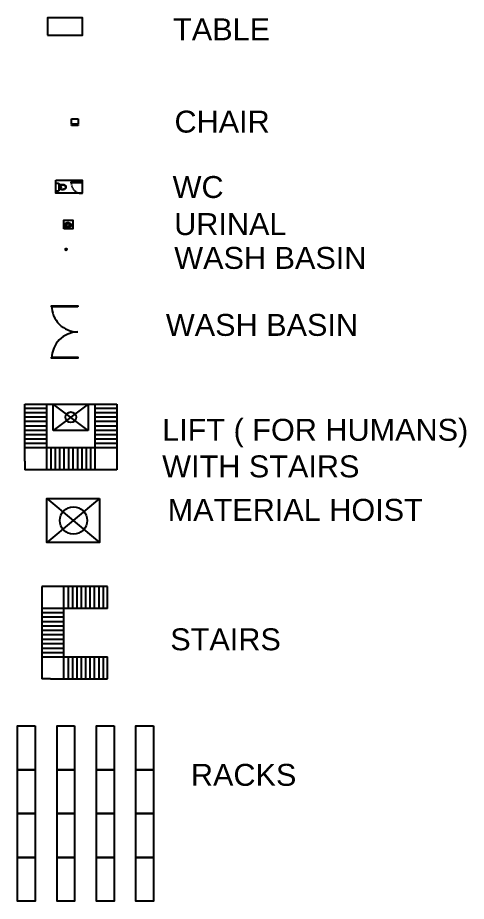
# Model space of a CAD drawing. Header units: feet. Extents: x 200 to 992, y 45 to 257.
# Drawn here: x 473.3 to 575.7, y 55.7 to 257.1 of the extents above; entities that cross this region are included whole.
import ezdxf

# ---------------------------------------------------------------- set-up
doc = ezdxf.new("R2010")
doc.units = ezdxf.units.FT
doc.header["$MEASUREMENT"] = 0
doc.linetypes.add('DASHED', pattern=[0.75, 0.5, -0.25])
for name, color, linetype in [('0-APARATOS', 4, 'Continuous'), ('Cotas', 253, 'Continuous'), ('OP-MOB-FIJO', 3, 'Continuous'), ('prep side', 220, 'Continuous'), ('shank', 77, 'Continuous'), ('windows', 241, 'Continuous')]:
    doc.layers.add(name, color=color, linetype=linetype)
doc.styles.get("Standard").update_dxf_attribs({"font": 'arial.ttf'})

# ---------------------------------------------------------------- blocks, each defined once
blk = doc.blocks.new('chair2')
at = {"layer": 'shank', "linetype": 'ByBlock'}
for p, q in [((-284.51, 200.92), (-284.51, 202.42)), ((-284.51, 202.42), (-284.35, 202.42)), ((-284.46, 200.92), (-284.46, 202.42)), ((-284.35, 200.92), (-284.35, 202.42)), ((-284.25, 201.87), (-284.35, 201.87)), ((-284.25, 201.47), (-284.35, 201.47)), ((-284.25, 202.42), (-283.01, 202.42)), ((-284.25, 200.92), (-284.25, 202.42)), ((-283.01, 202.42), (-283.01, 200.92)), ((-284.35, 200.92), (-284.51, 200.92)), ((-283.01, 200.92), (-284.25, 200.92))]:
    blk.add_line(p, q, dxfattribs=at)
blk = doc.blocks.new('*U2128')
at = {"layer": 'prep side', "linetype": 'ByBlock'}
blk.add_lwpolyline([(-1, 1), (1, 1), (1, -1), (-1, -1)], close=True, dxfattribs=at)
blk = doc.blocks.new('*U2130')
at = {"layer": '0-APARATOS', "color": 0, "linetype": 'ByBlock', "lineweight": -2, "transparency": 16777216}
blk.add_blockref('*U2128', (0, 0), dxfattribs=at)
blk = doc.blocks.new('AS3')
for p, q in [((-0.161, 0.16), (-0.148, 0.148)), ((-0.161, 0.16), (-0.161, 0.16)), ((-0.093, 0.03), (0.093, 0.03)), ((-0.093, 0.03), (0.093, 0.03)), ((0.161, 0.16), (0.148, 0.148))]:
    blk.add_line(p, q)
for centre, radius in [((-0.094, 0.106), 0.0175), ((0, 0.21), 0.021), ((0, 0.065), 0.0175), ((0, 0.368), 0.0125), ((0.094, 0.106), 0.0175)]:
    blk.add_circle(centre, radius)
for centre, radius, start, end in [((0.179, 0.291), 0.365, 163.5541, 180), ((0.179, 0.291), 0.365, 180, 196.4459), ((0.091, 0.317), 0.273, 144.52467, 163.5541), ((0.091, 0.265), 0.273, 196.4459, 202.60404), ((0.179, 0.291), 0.33, 163.5541, 180), ((-0.001, 0.313), 0.152, 188.23782, 351.76218), ((0.221, 0.248), 0.383, 195.15977, 214.66955), ((0.091, 0.317), 0.238, 144.52467, 163.5541), ((0.035, 0.357), 0.205, 120.16666, 144.52467), ((0.035, 0.357), 0.17, 120.16666, 144.52467), ((0, 0.417), 0.135, 90, 120.16666), ((0, 0.417), 0.0996, 90, 120.16666), ((0, 0.417), 0.135, 59.83334, 90), ((0, 0.417), 0.0996, 59.83334, 90), ((-0.035, 0.357), 0.17, 35.47533, 59.83334), ((-0.035, 0.357), 0.205, 35.47533, 59.83334), ((-0.221, 0.248), 0.383, 325.33045, 344.84023), ((-0.091, 0.317), 0.238, 16.4459, 35.47533), ((-0.091, 0.317), 0.273, 16.4459, 35.47533), ((-0.179, 0.291), 0.33, 0, 16.4459), ((-0.091, 0.265), 0.273, 337.39596, 343.5541), ((-0.179, 0.291), 0.365, 0, 16.4459), ((-0.179, 0.291), 0.365, 343.5541, 360)]:
    blk.add_arc(centre, radius, start, end)
blk = doc.blocks.new('*U2131')
at = {"layer": '0-APARATOS', "xscale": -3.14700811838211, "yscale": 3.14700811838211, "zscale": 3.14700811838211, "rotation": 180}
blk.add_blockref('AS3', (0, 0.92), dxfattribs=at)
blk = doc.blocks.new('*U2132')
at = {"layer": '0-APARATOS', "color": 0, "linetype": 'ByBlock', "lineweight": -2, "transparency": 16777216}
blk.add_blockref('*U2131', (0, 0), dxfattribs=at)
blk = doc.blocks.new('WC-P02')
for p, q in [((59, 144), (59, 116)), ((69, 154), (89, 154)), ((69, 106), (89, 106)), ((99, 144), (99, 116))]:
    blk.add_line(p, q)
blk.add_lwpolyline([(-161, 475, 0.414214), (-191, 445), (-191, 295, 0.414214), (-161, 265), (319, 265, 0.414214), (349, 295), (349, 445, 0.414214), (319, 475)], format="xyb", close=True)
blk.add_lwpolyline([(-133, 265), (-133, 259), (-145, 259), (-147, 261), (-149, 262), (-151, 262), (-159, 262), (-159, 265)])
for points in [[(-21, 265), (-91, 121, 0.010294), (-94, 111, 0.077224), (-109, 15, 0.077224), (-94, -81, 0.087), (-54, -158, 0.105687), (9, -212, 0.124183), (79, -230, 0.124183), (148, -212, 0.105687), (212, -158, 0.087), (252, -81, 0.077224), (267, 15, 0.077224), (252, 111, 0.010294), (248, 121), (179, 265)], [(-83, 15, 0.077224), (-70, -74, 0.087), (-34, -142, 0.105687), (22, -189, 0.124183), (79, -204, 0.124183), (136, -189, 0.105687), (191, -142, 0.087), (227, -74, 0.077224), (241, 15, 0.077224), (227, 103, 0.018244), (221, 118, 0.018244)], [(-64, 118, 0.018244), (-70, 103, 0.077224), (-83, 15, 0.077224)]]:
    blk.add_lwpolyline(points, format="xyb")
for centre in [(-1, 250), (159, 250)]:
    blk.add_circle(centre, 4)
for centre, radius, start, end in [((78, 25), 170, 32.98447, 146.79276), ((69, 144), 10, 90, 180), ((69, 116), 10, 180, 270), ((89, 144), 10, 0, 90), ((89, 116), 10, 270, 360)]:
    blk.add_arc(centre, radius, start, end)
blk = doc.blocks.new('*U2133')
at = {"layer": 'Cotas'}
for p, q in [((1.5, -2.98), (1, -2.98)), ((1.5, -2.84), (1.01, -2.84))]:
    blk.add_line(p, q, dxfattribs=at)
blk.add_lwpolyline([(1, -2.98), (0.9, -2.98), (0.9, -0.48), (1, -0.48)], close=True, dxfattribs=at)
at = {"layer": 'Cotas', "linetype": 'DASHED', "ltscale": 0.25}
blk.add_arc((0.84, -2.82), 2.34, 88.4173, 185.0331, dxfattribs=at)
at = {"layer": 'prep side', "linetype": 'ByBlock'}
blk.add_lwpolyline([(1.5, 3.02), (1.5, -2.98), (-1.5, -2.98), (-1.5, 3.02)], close=True, dxfattribs=at)
at = {"layer": 'OP-MOB-FIJO', "xscale": -0.003281818591755336, "yscale": 0.003281818591755336, "zscale": 0.003281818591755336}
blk.add_blockref('WC-P02', (0.17, 1.47), dxfattribs=at)
blk = doc.blocks.new('*U2134')
at = {"layer": '0-APARATOS', "color": 0, "linetype": 'ByBlock', "lineweight": -2, "transparency": 16777216}
blk.add_blockref('*U2133', (0, 0), dxfattribs=at)
blk = doc.blocks.new('wB')
for centre, radius in [((563.62, 50.81), 0.023), ((563.69, 50.65), 0.015)]:
    blk.add_circle(centre, radius)
for centre, radius, start, end in [((564.25, 50.81), 0.8, 171.8125, 180), ((564.25, 50.81), 0.8, 180, 188.1875), ((563.59, 50.9), 0.134, 93.3541, 169.7124), ((563.59, 50.72), 0.134, 190.2876, 266.6459), ((564.25, 50.81), 0.774, 171.8125, 180), ((564.25, 50.81), 0.774, 180, 188.1875), ((563.58, 50.9), 0.096, 20.4236, 171.8929), ((563.58, 50.71), 0.096, 188.1071, 339.5764), ((563.65, 49.76), 1.27, 87.6959, 93.3541), ((563.65, 51.85), 1.27, 266.6459, 272.3041), ((563.62, 50.81), 0.0325, 0, 180), ((563.62, 50.81), 0.0325, 180, 0), ((563.32, 50.81), 0.37, 0, 20.4236), ((563.32, 50.81), 0.37, 339.5764, 0)]:
    blk.add_arc(centre, radius, start, end)
at = {"layer": 'prep side', "linetype": 'ByBlock'}
for p, q in [((563.7, 51.03), (563.76, 50.91)), ((563.76, 50.73), (563.7, 50.58)), ((563.76, 50.91), (563.76, 50.73))]:
    blk.add_line(p, q, dxfattribs=at)
blk = doc.blocks.new('12door')
at = {"layer": 'prep side'}
for points in [[(3437.49, 2668.25), (3437.49, 2662.25), (3437.24, 2662.25), (3437.24, 2668.25)], [(3448.99, 2662.25), (3448.99, 2668.25), (3449.24, 2668.25), (3449.24, 2662.25)]]:
    blk.add_lwpolyline(points, close=True, dxfattribs=at)
for centre, start, end in [((3437.24, 2668.25), 270, 360), ((3449.24, 2668.25), 180, 270)]:
    blk.add_arc(centre, 6, start, end, dxfattribs=at)
blk = doc.blocks.new('lifthumans')
for p, q in [((489.13, 123.82), (489.13, 144.82)), ((489.13, 144.82), (504.13, 144.82)), ((490.13, 144.82), (490.13, 139.82)), ((491.13, 144.82), (491.13, 139.82)), ((492.13, 144.82), (492.13, 139.82)), ((493.13, 144.82), (493.13, 139.82)), ((494.13, 144.82), (494.13, 139.82)), ((495.13, 144.82), (495.13, 139.82)), ((496.13, 144.82), (496.13, 139.82)), ((497.13, 144.82), (497.13, 139.82)), ((498.13, 144.82), (498.13, 139.82)), ((499.13, 144.82), (499.13, 123.82)), ((499.13, 144.82), (499.13, 139.82)), ((504.13, 144.82), (504.13, 123.82)), ((489.13, 139.82), (499.13, 139.82)), ((499.13, 139.82), (504.13, 139.82)), ((489.13, 130.32), (489.13, 138.32)), ((495.13, 138.32), (489.13, 130.32)), ((489.13, 138.32), (495.13, 130.32)), ((489.13, 138.32), (495.13, 138.32)), ((495.13, 138.32), (495.13, 130.32)), ((499.13, 138.82), (504.13, 138.82)), ((499.13, 137.82), (504.13, 137.82)), ((499.13, 136.82), (504.13, 136.82)), ((499.13, 135.82), (504.13, 135.82)), ((499.13, 134.82), (504.13, 134.82)), ((499.13, 133.82), (504.13, 133.82)), ((504.13, 132.82), (499.13, 132.82)), ((504.13, 131.82), (499.13, 131.82)), ((495.13, 130.32), (489.13, 130.32)), ((489.13, 130.05), (489.13, 130.05)), ((504.13, 130.82), (499.13, 130.82)), ((504.13, 129.82), (499.13, 129.82)), ((499.13, 128.82), (489.13, 128.82)), ((490.13, 128.82), (490.13, 123.82)), ((491.13, 128.82), (491.13, 123.82)), ((492.13, 128.82), (492.13, 123.82)), ((493.13, 128.82), (493.13, 123.82)), ((494.13, 128.82), (494.13, 123.82)), ((495.13, 128.82), (495.13, 123.82)), ((496.13, 128.82), (496.13, 123.82)), ((497.13, 128.82), (497.13, 123.82)), ((498.13, 128.82), (498.13, 123.82)), ((499.13, 128.82), (499.13, 123.82)), ((504.13, 128.82), (499.13, 128.82)), ((502.13, 123.82), (489.13, 123.82)), ((502.13, 123.82), (504.13, 123.82))]:
    blk.add_line(p, q)
blk.add_circle((492.13, 134.32), 1.21)
blk = doc.blocks.new('stairs only')
for p, q in [((532.29, 104.53), (537.29, 104.53)), ((532.29, 91.53), (532.29, 104.53)), ((537.29, 103.53), (532.29, 103.53)), ((537.29, 94.53), (537.29, 104.53)), ((548.29, 104.53), (553.29, 104.53)), ((548.29, 104.53), (548.29, 94.53)), ((553.29, 103.53), (548.29, 103.53)), ((553.29, 104.53), (553.29, 89.53)), ((537.29, 102.53), (532.29, 102.53)), ((537.29, 101.53), (532.29, 101.53)), ((553.29, 102.53), (548.29, 102.53)), ((553.29, 101.53), (548.29, 101.53)), ((537.29, 100.53), (532.29, 100.53)), ((537.29, 99.53), (532.29, 99.53)), ((553.29, 100.53), (548.29, 100.53)), ((553.29, 99.53), (548.29, 99.53)), ((537.29, 98.53), (532.29, 98.53)), ((537.29, 97.53), (532.29, 97.53)), ((553.29, 98.53), (548.29, 98.53)), ((553.29, 97.53), (548.29, 97.53)), ((537.29, 96.53), (532.29, 96.53)), ((537.29, 95.53), (532.29, 95.53)), ((553.29, 96.53), (548.29, 96.53)), ((553.29, 95.53), (548.29, 95.53)), ((553.29, 94.53), (532.29, 94.53)), ((537.29, 94.53), (532.29, 94.53)), ((537.29, 89.53), (537.29, 94.53)), ((538.29, 89.53), (538.29, 94.53)), ((539.29, 89.53), (539.29, 94.53)), ((540.29, 89.53), (540.29, 94.53)), ((541.29, 89.53), (541.29, 94.53)), ((542.29, 94.53), (542.29, 89.53)), ((543.29, 94.53), (543.29, 89.53)), ((544.29, 94.53), (544.29, 89.53)), ((545.29, 94.53), (545.29, 89.53)), ((546.29, 94.53), (546.29, 89.53)), ((547.29, 94.53), (547.29, 89.53)), ((548.29, 94.53), (548.29, 89.53)), ((553.29, 94.53), (548.29, 94.53)), ((532.29, 91.53), (532.29, 89.53)), ((553.29, 89.53), (532.29, 89.53))]:
    blk.add_line(p, q)
blk = doc.blocks.new('*U2143')
blk.add_lwpolyline([(-4.9998, 1.99992), (4.9998, 1.99992), (4.9998, -1.99992), (-4.9998, -1.99992)], close=True)
blk = doc.blocks.new('*U2145')
at = {"color": 0, "linetype": 'ByBlock', "lineweight": -2, "transparency": 16777216}
for p in [(0, 26.99892), (9.9996, 26.99892), (19.9992, 26.99892), (29.9988, 26.99892), (0, 17.99928), (9.9996, 17.99928), (19.9992, 17.99928), (29.9988, 17.99928), (0, 8.99964), (9.9996, 8.99964), (19.9992, 8.99964), (29.9988, 8.99964), (0, 0), (9.9996, 0), (19.9992, 0), (29.9988, 0)]:
    blk.add_blockref('*U2143', p, dxfattribs=at)

msp = doc.modelspace()

# ---------------------------------------------------------------- linework, layer by layer
for p, q in [((479.9334, 147.53215), (491.9334, 137.53215)), ((491.9334, 147.53215), (479.9334, 137.53215)), ((483.7054, 140.66744), (483.7054, 140.59318)), ((488.53774, 140.66744), (488.53827, 140.69149))]:
    msp.add_line(p, q)
for points in [[(480.06723, 253.09741), (488.06723, 253.09741), (488.06723, 257.09741), (480.06723, 257.09741)], [(491.9334, 147.53215), (491.9334, 137.53215), (479.9334, 137.53215), (479.9334, 147.53215)]]:
    msp.add_lwpolyline(points, close=True)
msp.add_circle((486.01005, 142.5239), 3.12244)

# ---------------------------------------------------------------- block references
at = {"rotation": 270}
for name, p in [('lifthumans', (351.09196, 658.16834)), ('*U2145', (475.2885, 90.7208))]:
    msp.add_blockref(name, p, dxfattribs=at)
at = {"xscale": -1, "rotation": 270}
msp.add_blockref('stairs only', (389.25029, -425.84767), dxfattribs=at)
at = {"layer": '0-APARATOS', "linetype": 'ByBlock', "rotation": 90}
for name, p in [('*U2134', (485.02496, 218.57327)), ('*U2130', (484.84711, 209.96699)), ('*U2132', (484.72783, 209.81484)), ('wB', (535.1446, -359.30163))]:
    msp.add_blockref(name, p, dxfattribs=at)
at = {"layer": 'shank', "linetype": 'ByBlock', "rotation": 89.99999999999999}
msp.add_blockref('chair2', (687.99915, 517.04907), dxfattribs=at)
at = {"layer": 'windows', "rotation": 270}
msp.add_blockref('12door', (-2181.20943, 3628.70642), dxfattribs=at)

# ---------------------------------------------------------------- texts
at = {"char_height": 5, "attachment_point": 1}
for s, insert in [('TABLE', (508.76037, 256.94844)), ('CHAIR', (509.07956, 235.90855)), ('WC', (508.64208, 221.00576)), ('URINAL', (509.00973, 212.56009)), ('WASH BASIN', (509.00973, 204.84883)), ('WASH BASIN', (507.09886, 189.58094)), ('LIFT ( FOR HUMANS) WITH STAIRS', (506.25904, 165.67504)), ('MATERIAL HOIST', (507.51878, 147.43106)), ('STAIRS', (508.1139, 117.93108)), ('RACKS', (512.81998, 87.04322))]:
    msp.add_mtext_dynamic_manual_height_columns(s, width=87.7140104, gutter_width=1, heights=[0], dxfattribs=dict(at, insert=insert))

doc.saveas('drawing.dxf')
